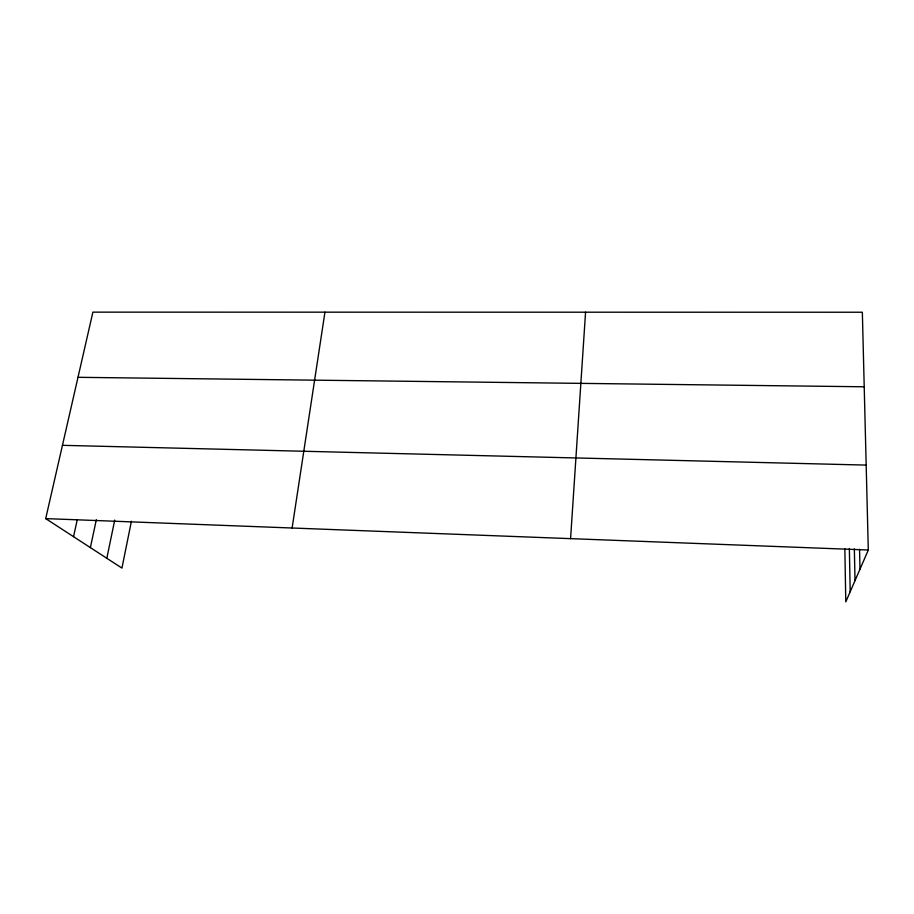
<?xml version="1.0" encoding="UTF-8"?>
<svg xmlns="http://www.w3.org/2000/svg" width="914" height="914" viewBox="0 0 914 914"><rect width="100%" height="100%" fill="white"/><g stroke="black" fill="none" stroke-linecap="round" stroke-linejoin="round"><path stroke-width="1.37" d="M570.576 538.643L585.566 312.2M292.114 528.018L324.95 312.165M131.41 521.231L121.939 568.097L45.7 518.604L92.897 312.142L862.348 312.234L868.3 550.011L845.793 601.858L844.844 548.743M106.812 558.283L114.73 520.077M90.383 547.612L96.324 519.723M73.531 536.678L77.142 520.203M77.998 377.311L864.221 386.782M62.449 445.324L866.175 465.089M45.7 518.604L868.3 550.011M859.548 549.268L859.994 569.148M854.35 548.834L855.013 580.619M849.357 548.503L850.191 591.712"/></g></svg>
